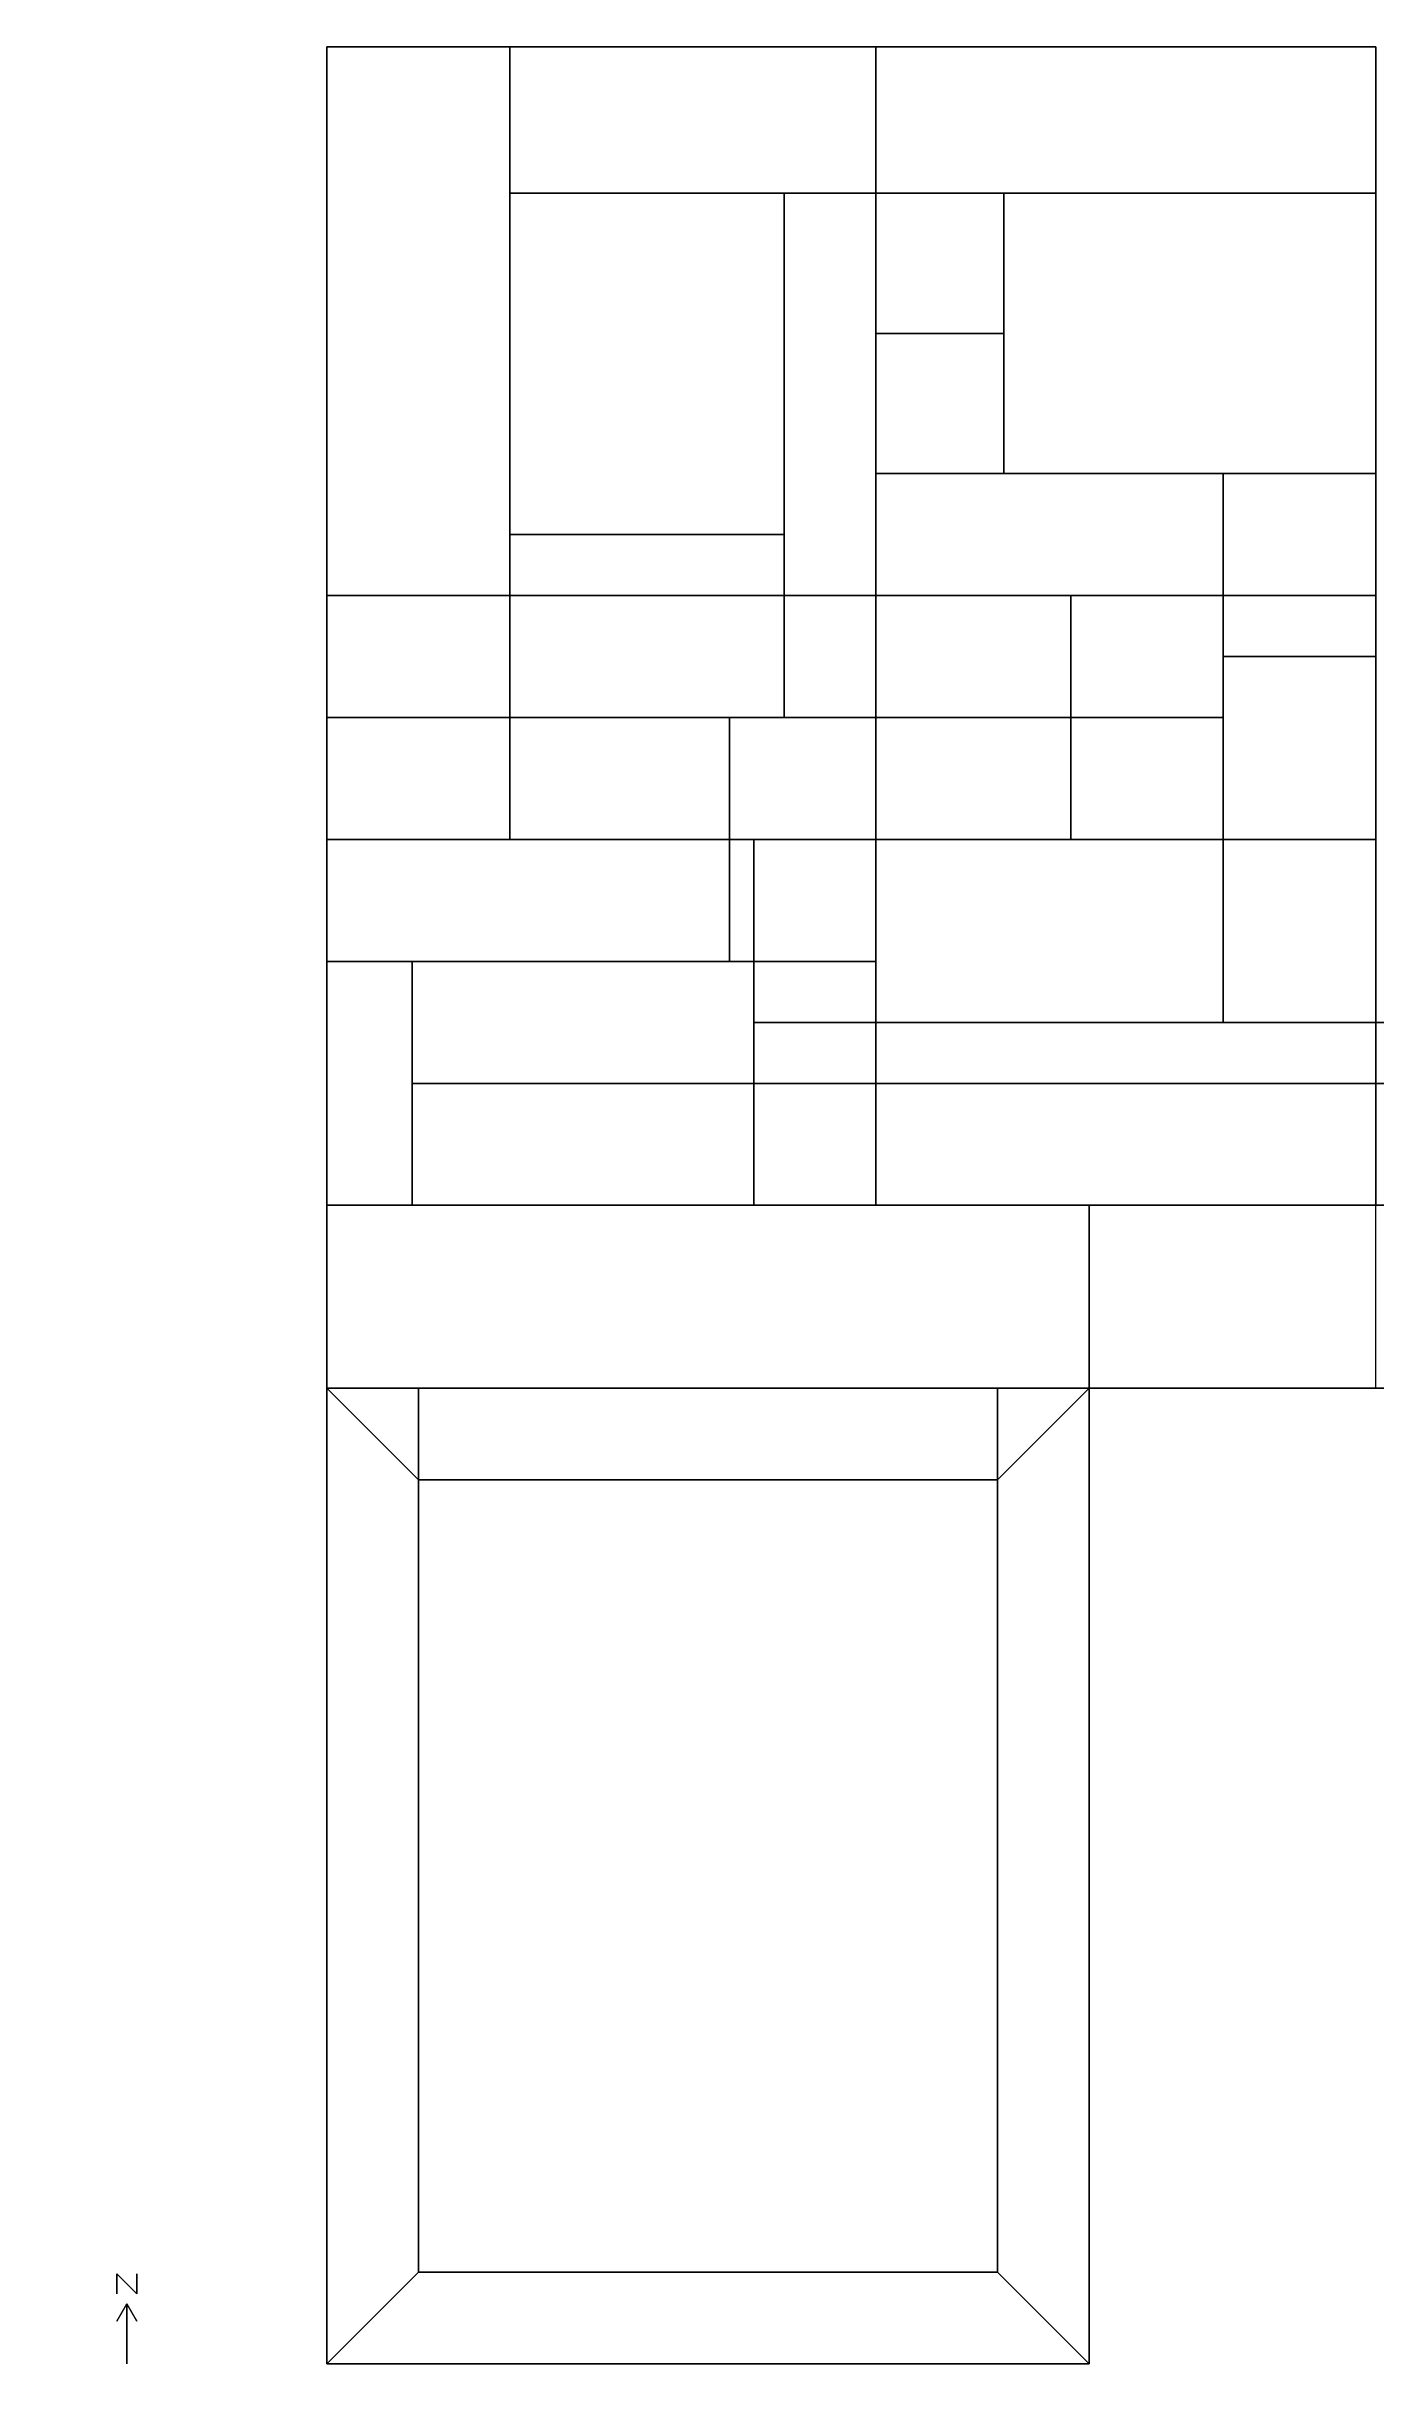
# Model space of a CAD drawing. Header units: metres. Extents: x -14 to 180, y -1 to 171.
# Drawn here: x -14 to 52.4, y -1.1 to 115.8 of the extents above; entities that cross this region are included whole.
import ezdxf

# ---------------------------------------------------------------- set-up
doc = ezdxf.new("R2010")
doc.units = ezdxf.units.M

msp = doc.modelspace()

# ---------------------------------------------------------------- linework, layer by layer
at = {"layer": '1', "color": 3}
for points in [[(-10.5, 4.5, 0.1), (-10.5, 4.5), (-10.5, 3.5), (-10.5, 3.5, 0.1)], [(-10.5, 4.5, 0.1), (-10.5, 4.5), (-9.5, 3.5), (-9.5, 3.5, 0.1)], [(-9.5, 4.5, 0.1), (-9.5, 4.5), (-9.5, 3.5), (-9.5, 3.5, 0.1)], [(-10, 3, 0.1), (-10, 3), (-10.5, 2.134), (-10.5, 2.134, 0.1)], [(-10, 3, 0.1), (-10, 3), (-10, 0), (-10, 0, 0.1)], [(-10, 3, 0.1), (-10, 3), (-9.5, 2.134), (-9.5, 2.134, 0.1)]]:
    msp.add_3dface(points, dxfattribs=at)
at = {"layer": 'FLOOR_1_CLEAN', "color": 43}
for points in [[(20.1168, 82.296, 3.048), (20.1168, 82.296), (20.1168, 76.2), (20.1168, 76.2, 3.048)], [(27.432, 82.296, 3.048), (27.432, 82.296), (20.1168, 82.296), (20.1168, 82.296, 3.048)], [(27.432, 76.2, 3.048), (27.432, 76.2), (27.432, 82.296), (27.432, 82.296, 3.048)], [(20.1168, 76.2, 3.048), (20.1168, 76.2), (27.432, 76.2), (27.432, 76.2, 3.048)]]:
    msp.add_3dface(points, dxfattribs=at)
at = {"layer": 'FLOOR_1_CLEAN', "color": 8}
msp.add_3dface([(27.432, 82.296), (27.432, 76.2), (20.1168, 76.2), (20.1168, 82.296)], dxfattribs=at)
at = {"layer": 'FLOOR_1_CLEAN', "color": 15}
msp.add_3dface([(20.1168, 82.296, 3.048), (20.1168, 76.2, 3.048), (27.432, 76.2, 3.048), (27.432, 82.296, 3.048)], dxfattribs=at)
at = {"layer": 'FLOOR_1_CONFERENCE', "color": 43}
for points in [[(100.584, 57.912, 3.048), (100.584, 57.912), (38.1, 57.912), (38.1, 57.912, 3.048)], [(38.1, 57.912, 3.048), (38.1, 57.912), (38.1, 48.768), (38.1, 48.768, 3.048)], [(38.1, 48.768, 3.048), (38.1, 48.768), (100.584, 48.768), (100.584, 48.768, 3.048)]]:
    msp.add_3dface(points, dxfattribs=at)
at = {"layer": 'FLOOR_1_CONFERENCE', "color": 8}
msp.add_3dface([(100.584, 57.912), (100.584, 48.768), (38.1, 48.768), (38.1, 57.912)], dxfattribs=at)
at = {"layer": 'FLOOR_1_CONFERENCE', "color": 15}
msp.add_3dface([(38.1, 57.912, 3.048), (38.1, 48.768, 3.048), (52.4256, 48.768, 3.048), (52.4256, 57.912, 3.048)], dxfattribs=at)
at = {"layer": 'FLOOR_1_CONFERENCE', "color": 143}
msp.add_3dface([(38.15, 48.768, 2.3212), (38.15, 48.768, 1.1), (100.534, 48.768, 1.1), (100.534, 48.768, 2.3212)], dxfattribs=at)
at = {"layer": 'FLOOR_1_EXAM', "color": 43}
for points in [[(0, 82.296, 3.048), (0, 82.296), (0, 70.104), (0, 70.104, 3.048)], [(20.1168, 82.296, 3.048), (20.1168, 82.296), (0, 82.296), (0, 82.296, 3.048)], [(20.1168, 70.104, 3.048), (20.1168, 70.104), (20.1168, 82.296), (20.1168, 82.296, 3.048)], [(0, 70.104, 3.048), (0, 70.104), (20.1168, 70.104), (20.1168, 70.104, 3.048)]]:
    msp.add_3dface(points, dxfattribs=at)
at = {"layer": 'FLOOR_1_EXAM', "color": 8}
msp.add_3dface([(20.1168, 82.296), (20.1168, 70.104), (0, 70.104), (0, 82.296)], dxfattribs=at)
at = {"layer": 'FLOOR_1_EXAM', "color": 15}
msp.add_3dface([(0, 82.296, 3.048), (0, 70.104, 3.048), (20.1168, 70.104, 3.048), (20.1168, 82.296, 3.048)], dxfattribs=at)
at = {"layer": 'FLOOR_1_EXAM', "color": 143}
msp.add_3dface([(0, 82.246, 2.3293), (0, 82.246, 1.1), (0, 70.154, 1.1), (0, 70.154, 2.3293)], dxfattribs=at)
at = {"layer": 'FLOOR_1_IMAGING', "color": 43}
for points in [[(4.2672, 70.104, 3.048), (4.2672, 70.104), (4.2672, 64.008), (4.2672, 64.008, 3.048)], [(27.432, 70.104, 3.048), (27.432, 70.104), (4.2672, 70.104), (4.2672, 70.104, 3.048)], [(27.432, 64.008, 3.048), (27.432, 64.008), (27.432, 70.104), (27.432, 70.104, 3.048)], [(4.2672, 64.008, 3.048), (4.2672, 64.008), (27.432, 64.008), (27.432, 64.008, 3.048)]]:
    msp.add_3dface(points, dxfattribs=at)
at = {"layer": 'FLOOR_1_IMAGING', "color": 8}
msp.add_3dface([(27.432, 70.104), (27.432, 64.008), (4.2672, 64.008), (4.2672, 70.104)], dxfattribs=at)
at = {"layer": 'FLOOR_1_IMAGING', "color": 15}
msp.add_3dface([(4.2672, 70.104, 3.048), (4.2672, 64.008, 3.048), (27.432, 64.008, 3.048), (27.432, 70.104, 3.048)], dxfattribs=at)
at = {"layer": 'FLOOR_1_LAB_1', "color": 43}
for points in [[(37.1856, 88.392, 3.048), (37.1856, 88.392), (37.1856, 76.2), (37.1856, 76.2, 3.048)], [(52.4256, 88.392, 3.048), (52.4256, 88.392), (37.1856, 88.392), (37.1856, 88.392, 3.048)], [(37.1856, 76.2, 3.048), (37.1856, 76.2), (52.4256, 76.2), (52.4256, 76.2, 3.048)]]:
    msp.add_3dface(points, dxfattribs=at)
at = {"layer": 'FLOOR_1_LAB_1', "color": 8}
msp.add_3dface([(52.4256, 88.392), (52.4256, 76.2), (37.1856, 76.2), (37.1856, 88.392)], dxfattribs=at)
at = {"layer": 'FLOOR_1_LAB_1', "color": 15}
msp.add_3dface([(37.1856, 88.392, 3.048), (37.1856, 76.2, 3.048), (52.4256, 76.2, 3.048), (52.4256, 88.392, 3.048)], dxfattribs=at)
at = {"layer": 'FLOOR_1_LOBBY', "color": 43}
for points in [[(0, 57.912, 3.048), (0, 57.912), (0, 48.768), (0, 48.768, 3.048)], [(38.1, 57.912, 3.048), (38.1, 57.912), (0, 57.912), (0, 57.912, 3.048)], [(38.1, 48.768, 3.048), (38.1, 48.768), (38.1, 57.912), (38.1, 57.912, 3.048)], [(0, 48.768, 3.048), (0, 48.768), (4.572, 48.768), (4.572, 48.768, 3.048)], [(4.572, 48.768, 3.048), (4.572, 48.768), (33.528, 48.768), (33.528, 48.768, 3.048)], [(33.528, 48.768, 3.048), (33.528, 48.768), (38.1, 48.768), (38.1, 48.768, 3.048)]]:
    msp.add_3dface(points, dxfattribs=at)
at = {"layer": 'FLOOR_1_LOBBY', "color": 8}
msp.add_3dface([(38.1, 57.912), (38.1, 48.768), (0, 48.768), (0, 57.912)], dxfattribs=at)
at = {"layer": 'FLOOR_1_LOBBY', "color": 15}
msp.add_3dface([(0, 57.912, 3.048), (0, 48.768, 3.048), (38.1, 48.768, 3.048), (38.1, 57.912, 3.048)], dxfattribs=at)
at = {"layer": 'FLOOR_1_LOBBY', "color": 143}
msp.add_3dface([(0, 57.862, 2.3327), (0, 57.862, 1.1), (0, 48.818, 1.1), (0, 48.818, 2.3327)], dxfattribs=at)
at = {"layer": 'FLOOR_1_LOUNGE', "color": 43}
for points in [[(27.432, 88.392, 3.048), (27.432, 88.392), (27.432, 76.2), (27.432, 76.2, 3.048)], [(37.1856, 88.392, 3.048), (37.1856, 88.392), (27.432, 88.392), (27.432, 88.392, 3.048)], [(37.1856, 76.2, 3.048), (37.1856, 76.2), (37.1856, 88.392), (37.1856, 88.392, 3.048)], [(27.432, 76.2, 3.048), (27.432, 76.2), (37.1856, 76.2), (37.1856, 76.2, 3.048)]]:
    msp.add_3dface(points, dxfattribs=at)
at = {"layer": 'FLOOR_1_LOUNGE', "color": 8}
msp.add_3dface([(37.1856, 88.392), (37.1856, 76.2), (27.432, 76.2), (27.432, 88.392)], dxfattribs=at)
at = {"layer": 'FLOOR_1_LOUNGE', "color": 15}
msp.add_3dface([(27.432, 88.392, 3.048), (27.432, 76.2, 3.048), (37.1856, 76.2, 3.048), (37.1856, 88.392, 3.048)], dxfattribs=at)
at = {"layer": 'FLOOR_1_MECH_1', "color": 43}
for points in [[(0, 115.824, 3.048), (0, 115.824), (0, 88.392), (0, 88.392, 3.048)], [(27.432, 115.824, 3.048), (27.432, 115.824), (0, 115.824), (0, 115.824, 3.048)], [(27.432, 88.392, 3.048), (27.432, 88.392), (27.432, 115.824), (27.432, 115.824, 3.048)], [(0, 88.392, 3.048), (0, 88.392), (27.432, 88.392), (27.432, 88.392, 3.048)]]:
    msp.add_3dface(points, dxfattribs=at)
at = {"layer": 'FLOOR_1_MECH_1', "color": 8}
msp.add_3dface([(27.432, 115.824), (27.432, 88.392), (0, 88.392), (0, 115.824)], dxfattribs=at)
at = {"layer": 'FLOOR_1_MECH_1', "color": 15}
msp.add_3dface([(0, 115.824, 3.048), (0, 88.392, 3.048), (27.432, 88.392, 3.048), (27.432, 115.824, 3.048)], dxfattribs=at)
at = {"layer": 'FLOOR_1_MECH_1', "color": 143}
for points in [[(27.382, 115.824, 2.3237), (27.382, 115.824, 1.1), (0.05, 115.824, 1.1), (0.05, 115.824, 2.3237)], [(0, 115.774, 2.3237), (0, 115.774, 1.1), (0, 88.442, 1.1), (0, 88.442, 2.3237)]]:
    msp.add_3dface(points, dxfattribs=at)
at = {"layer": 'FLOOR_1_OFFICE_1', "color": 43}
for points in [[(52.4256, 115.824, 3.048), (52.4256, 115.824), (27.432, 115.824), (27.432, 115.824, 3.048)], [(27.432, 115.824, 3.048), (27.432, 115.824), (27.432, 88.392), (27.432, 88.392, 3.048)], [(27.432, 88.392, 3.048), (27.432, 88.392), (52.4256, 88.392), (52.4256, 88.392, 3.048)]]:
    msp.add_3dface(points, dxfattribs=at)
at = {"layer": 'FLOOR_1_OFFICE_1', "color": 8}
msp.add_3dface([(52.4256, 115.824), (52.4256, 88.392), (27.432, 88.392), (27.432, 115.824)], dxfattribs=at)
at = {"layer": 'FLOOR_1_OFFICE_1', "color": 15}
msp.add_3dface([(27.432, 115.824, 3.048), (27.432, 88.392, 3.048), (52.4256, 88.392, 3.048), (52.4256, 115.824, 3.048)], dxfattribs=at)
at = {"layer": 'FLOOR_1_OFFICE_1', "color": 143}
msp.add_3dface([(52.3756, 115.824, 2.3241), (52.3756, 115.824, 1.1), (27.482, 115.824, 1.1), (27.482, 115.824, 2.3241)], dxfattribs=at)
at = {"layer": 'FLOOR_1_PATIENT', "color": 43}
for points in [[(0, 88.392, 3.048), (0, 88.392), (0, 82.296), (0, 82.296, 3.048)], [(27.432, 88.392, 3.048), (27.432, 88.392), (0, 88.392), (0, 88.392, 3.048)], [(27.432, 82.296, 3.048), (27.432, 82.296), (27.432, 88.392), (27.432, 88.392, 3.048)], [(0, 82.296, 3.048), (0, 82.296), (27.432, 82.296), (27.432, 82.296, 3.048)]]:
    msp.add_3dface(points, dxfattribs=at)
at = {"layer": 'FLOOR_1_PATIENT', "color": 8}
msp.add_3dface([(27.432, 88.392), (27.432, 82.296), (0, 82.296), (0, 88.392)], dxfattribs=at)
at = {"layer": 'FLOOR_1_PATIENT', "color": 15}
msp.add_3dface([(0, 88.392, 3.048), (0, 82.296, 3.048), (27.432, 82.296, 3.048), (27.432, 88.392, 3.048)], dxfattribs=at)
at = {"layer": 'FLOOR_1_PATIENT', "color": 143}
msp.add_3dface([(0, 88.342, 2.3395), (0, 88.342, 1.1), (0, 82.346, 1.1), (0, 82.346, 2.3395)], dxfattribs=at)
at = {"layer": 'FLOOR_1_PHYSICAL_THERAPY', "color": 43}
for points in [[(27.432, 76.2, 3.048), (27.432, 76.2), (27.432, 57.912), (27.432, 57.912, 3.048)], [(52.4256, 76.2, 3.048), (52.4256, 76.2), (27.432, 76.2), (27.432, 76.2, 3.048)], [(27.432, 57.912, 3.048), (27.432, 57.912), (52.4256, 57.912), (52.4256, 57.912, 3.048)]]:
    msp.add_3dface(points, dxfattribs=at)
at = {"layer": 'FLOOR_1_PHYSICAL_THERAPY', "color": 8}
msp.add_3dface([(52.4256, 76.2), (52.4256, 57.912), (27.432, 57.912), (27.432, 76.2)], dxfattribs=at)
at = {"layer": 'FLOOR_1_PHYSICAL_THERAPY', "color": 15}
msp.add_3dface([(27.432, 76.2, 3.048), (27.432, 57.912, 3.048), (52.4256, 57.912, 3.048), (52.4256, 76.2, 3.048)], dxfattribs=at)
at = {"layer": 'FLOOR_1_RECEPTION', "color": 43}
for points in [[(0, 70.104, 3.048), (0, 70.104), (0, 57.912), (0, 57.912, 3.048)], [(4.2672, 70.104, 3.048), (4.2672, 70.104), (0, 70.104), (0, 70.104, 3.048)], [(4.2672, 57.912, 3.048), (4.2672, 57.912), (4.2672, 70.104), (4.2672, 70.104, 3.048)], [(0, 57.912, 3.048), (0, 57.912), (4.2672, 57.912), (4.2672, 57.912, 3.048)]]:
    msp.add_3dface(points, dxfattribs=at)
at = {"layer": 'FLOOR_1_RECEPTION', "color": 8}
msp.add_3dface([(4.2672, 70.104), (4.2672, 57.912), (0, 57.912), (0, 70.104)], dxfattribs=at)
at = {"layer": 'FLOOR_1_RECEPTION', "color": 15}
msp.add_3dface([(0, 70.104, 3.048), (0, 57.912, 3.048), (4.2672, 57.912, 3.048), (4.2672, 70.104, 3.048)], dxfattribs=at)
at = {"layer": 'FLOOR_1_RECEPTION', "color": 143}
msp.add_3dface([(0, 70.054, 2.3293), (0, 70.054, 1.1), (0, 57.962, 1.1), (0, 57.962, 2.3293)], dxfattribs=at)
at = {"layer": 'FLOOR_1_SOIL', "color": 43}
for points in [[(20.1168, 76.2, 3.048), (20.1168, 76.2), (20.1168, 70.104), (20.1168, 70.104, 3.048)], [(27.432, 76.2, 3.048), (27.432, 76.2), (20.1168, 76.2), (20.1168, 76.2, 3.048)], [(27.432, 70.104, 3.048), (27.432, 70.104), (27.432, 76.2), (27.432, 76.2, 3.048)], [(20.1168, 70.104, 3.048), (20.1168, 70.104), (27.432, 70.104), (27.432, 70.104, 3.048)]]:
    msp.add_3dface(points, dxfattribs=at)
at = {"layer": 'FLOOR_1_SOIL', "color": 8}
msp.add_3dface([(27.432, 76.2), (27.432, 70.104), (20.1168, 70.104), (20.1168, 76.2)], dxfattribs=at)
at = {"layer": 'FLOOR_1_SOIL', "color": 15}
msp.add_3dface([(20.1168, 76.2, 3.048), (20.1168, 70.104, 3.048), (27.432, 70.104, 3.048), (27.432, 76.2, 3.048)], dxfattribs=at)
at = {"layer": 'FLOOR_1_WAITING', "color": 43}
for points in [[(4.2672, 64.008, 3.048), (4.2672, 64.008), (4.2672, 57.912), (4.2672, 57.912, 3.048)], [(27.432, 64.008, 3.048), (27.432, 64.008), (4.2672, 64.008), (4.2672, 64.008, 3.048)], [(27.432, 57.912, 3.048), (27.432, 57.912), (27.432, 64.008), (27.432, 64.008, 3.048)], [(4.2672, 57.912, 3.048), (4.2672, 57.912), (27.432, 57.912), (27.432, 57.912, 3.048)]]:
    msp.add_3dface(points, dxfattribs=at)
at = {"layer": 'FLOOR_1_WAITING', "color": 8}
msp.add_3dface([(27.432, 64.008), (27.432, 57.912), (4.2672, 57.912), (4.2672, 64.008)], dxfattribs=at)
at = {"layer": 'FLOOR_1_WAITING', "color": 15}
msp.add_3dface([(4.2672, 64.008, 3.048), (4.2672, 57.912, 3.048), (27.432, 57.912, 3.048), (27.432, 64.008, 3.048)], dxfattribs=at)
at = {"layer": 'FLOOR_2_CLEAN_1', "color": 43}
for points in [[(33.8328, 108.5088, 6.096), (33.8328, 108.5088, 3.048), (27.432, 108.5088, 3.048), (27.432, 108.5088, 6.096)], [(27.432, 108.5088, 6.096), (27.432, 108.5088, 3.048), (27.432, 101.4984, 3.048), (27.432, 101.4984, 6.096)], [(33.8328, 101.4984, 6.096), (33.8328, 101.4984, 3.048), (33.8328, 108.5088, 3.048), (33.8328, 108.5088, 6.096)], [(27.432, 101.4984, 6.096), (27.432, 101.4984, 3.048), (33.8328, 101.4984, 3.048), (33.8328, 101.4984, 6.096)]]:
    msp.add_3dface(points, dxfattribs=at)
at = {"layer": 'FLOOR_2_CLEAN_1', "color": 8}
msp.add_3dface([(33.8328, 108.5088, 3.048), (33.8328, 101.4984, 3.048), (27.432, 101.4984, 3.048), (27.432, 108.5088, 3.048)], dxfattribs=at)
at = {"layer": 'FLOOR_2_CLEAN_1', "color": 15}
msp.add_3dface([(27.432, 108.5088, 6.096), (27.432, 101.4984, 6.096), (33.8328, 101.4984, 6.096), (33.8328, 108.5088, 6.096)], dxfattribs=at)
at = {"layer": 'FLOOR_2_CORRIDOR', "color": 43}
for points in [[(179.832, 67.056, 6.096), (179.832, 67.056, 3.048), (21.336, 67.056, 3.048), (21.336, 67.056, 6.096)], [(21.336, 67.056, 6.096), (21.336, 67.056, 3.048), (21.336, 64.008, 3.048), (21.336, 64.008, 6.096)], [(21.336, 64.008, 6.096), (21.336, 64.008, 3.048), (179.832, 64.008, 3.048), (179.832, 64.008, 6.096)]]:
    msp.add_3dface(points, dxfattribs=at)
at = {"layer": 'FLOOR_2_CORRIDOR', "color": 8}
msp.add_3dface([(179.832, 67.056, 3.048), (179.832, 64.008, 3.048), (21.336, 64.008, 3.048), (21.336, 67.056, 3.048)], dxfattribs=at)
at = {"layer": 'FLOOR_2_CORRIDOR', "color": 15}
msp.add_3dface([(21.336, 67.056, 6.096), (21.336, 64.008, 6.096), (52.426, 64.008, 6.096), (52.426, 67.056, 6.096)], dxfattribs=at)
at = {"layer": 'FLOOR_2_EXAM_1', "color": 43}
for points in [[(0, 76.2, 6.096), (0, 76.2, 3.048), (0, 57.912, 3.048), (0, 57.912, 6.096)], [(21.336, 76.2, 6.096), (21.336, 76.2, 3.048), (0, 76.2, 3.048), (0, 76.2, 6.096)], [(21.336, 57.912, 6.096), (21.336, 57.912, 3.048), (21.336, 76.2, 3.048), (21.336, 76.2, 6.096)], [(0, 57.912, 6.096), (0, 57.912, 3.048), (21.336, 57.912, 3.048), (21.336, 57.912, 6.096)]]:
    msp.add_3dface(points, dxfattribs=at)
at = {"layer": 'FLOOR_2_EXAM_1', "color": 8}
msp.add_3dface([(21.336, 76.2, 3.048), (21.336, 57.912, 3.048), (0, 57.912, 3.048), (0, 76.2, 3.048)], dxfattribs=at)
at = {"layer": 'FLOOR_2_EXAM_1', "color": 15}
msp.add_3dface([(0, 76.2, 6.096), (0, 57.912, 6.096), (21.336, 57.912, 6.096), (21.336, 76.2, 6.096)], dxfattribs=at)
at = {"layer": 'FLOOR_2_EXAM_1', "color": 143}
for points in [[(0, 76.15, 5.3739), (0, 76.15, 4.148), (0, 57.962, 4.148), (0, 57.962, 5.3739)], [(0.05, 57.912, 5.3729), (0.05, 57.912, 4.148), (21.286, 57.912, 4.148), (21.286, 57.912, 5.3729)]]:
    msp.add_3dface(points, dxfattribs=at)
at = {"layer": 'FLOOR_2_EXAM_2', "color": 43}
for points in [[(22.86, 91.44, 6.096), (22.86, 91.44, 3.048), (9.144, 91.44, 3.048), (9.144, 91.44, 6.096)], [(9.144, 91.44, 6.096), (9.144, 91.44, 3.048), (9.144, 82.296, 3.048), (9.144, 82.296, 6.096)], [(22.86, 82.296, 6.096), (22.86, 82.296, 3.048), (22.86, 91.44, 3.048), (22.86, 91.44, 6.096)], [(9.144, 82.296, 6.096), (9.144, 82.296, 3.048), (22.86, 82.296, 3.048), (22.86, 82.296, 6.096)]]:
    msp.add_3dface(points, dxfattribs=at)
at = {"layer": 'FLOOR_2_EXAM_2', "color": 8}
msp.add_3dface([(22.86, 91.44, 3.048), (22.86, 82.296, 3.048), (9.144, 82.296, 3.048), (9.144, 91.44, 3.048)], dxfattribs=at)
at = {"layer": 'FLOOR_2_EXAM_2', "color": 15}
msp.add_3dface([(9.144, 91.44, 6.096), (9.144, 82.296, 6.096), (22.86, 82.296, 6.096), (22.86, 91.44, 6.096)], dxfattribs=at)
at = {"layer": 'FLOOR_2_IMAGING_1', "color": 43}
for points in [[(44.8056, 76.2, 6.096), (44.8056, 76.2, 3.048), (21.336, 76.2, 3.048), (21.336, 76.2, 6.096)], [(21.336, 76.2, 6.096), (21.336, 76.2, 3.048), (21.336, 67.056, 3.048), (21.336, 67.056, 6.096)], [(44.8056, 67.056, 6.096), (44.8056, 67.056, 3.048), (44.8056, 76.2, 3.048), (44.8056, 76.2, 6.096)], [(21.336, 67.056, 6.096), (21.336, 67.056, 3.048), (44.8056, 67.056, 3.048), (44.8056, 67.056, 6.096)]]:
    msp.add_3dface(points, dxfattribs=at)
at = {"layer": 'FLOOR_2_IMAGING_1', "color": 8}
msp.add_3dface([(44.8056, 76.2, 3.048), (44.8056, 67.056, 3.048), (21.336, 67.056, 3.048), (21.336, 76.2, 3.048)], dxfattribs=at)
at = {"layer": 'FLOOR_2_IMAGING_1', "color": 15}
msp.add_3dface([(21.336, 76.2, 6.096), (21.336, 67.056, 6.096), (44.8056, 67.056, 6.096), (44.8056, 76.2, 6.096)], dxfattribs=at)
at = {"layer": 'FLOOR_2_IMAGING_2', "color": 43}
for points in [[(73.152, 64.008, 6.096), (73.152, 64.008, 3.048), (21.336, 64.008, 3.048), (21.336, 64.008, 6.096)], [(21.336, 64.008, 6.096), (21.336, 64.008, 3.048), (21.336, 57.912, 3.048), (21.336, 57.912, 6.096)], [(21.336, 57.912, 6.096), (21.336, 57.912, 3.048), (73.152, 57.912, 3.048), (73.152, 57.912, 6.096)]]:
    msp.add_3dface(points, dxfattribs=at)
at = {"layer": 'FLOOR_2_IMAGING_2', "color": 8}
msp.add_3dface([(73.152, 64.008, 3.048), (73.152, 57.912, 3.048), (21.336, 57.912, 3.048), (21.336, 64.008, 3.048)], dxfattribs=at)
at = {"layer": 'FLOOR_2_IMAGING_2', "color": 15}
msp.add_3dface([(21.336, 64.008, 6.096), (21.336, 57.912, 6.096), (52.4256, 57.912, 6.096), (52.4256, 64.008, 6.096)], dxfattribs=at)
at = {"layer": 'FLOOR_2_IMAGING_2', "color": 143}
msp.add_3dface([(21.386, 57.912, 5.3696), (21.386, 57.912, 4.148), (73.102, 57.912, 4.148), (73.102, 57.912, 5.3696)], dxfattribs=at)
at = {"layer": 'FLOOR_2_LAB_1', "color": 43}
for points in [[(44.8056, 94.488, 6.096), (44.8056, 94.488, 3.048), (27.432, 94.488, 3.048), (27.432, 94.488, 6.096)], [(27.432, 94.488, 6.096), (27.432, 94.488, 3.048), (27.432, 82.296, 3.048), (27.432, 82.296, 6.096)], [(44.8056, 82.296, 6.096), (44.8056, 82.296, 3.048), (44.8056, 94.488, 3.048), (44.8056, 94.488, 6.096)], [(27.432, 82.296, 6.096), (27.432, 82.296, 3.048), (44.8056, 82.296, 3.048), (44.8056, 82.296, 6.096)]]:
    msp.add_3dface(points, dxfattribs=at)
at = {"layer": 'FLOOR_2_LAB_1', "color": 8}
msp.add_3dface([(44.8056, 94.488, 3.048), (44.8056, 82.296, 3.048), (27.432, 82.296, 3.048), (27.432, 94.488, 3.048)], dxfattribs=at)
at = {"layer": 'FLOOR_2_LAB_1', "color": 15}
msp.add_3dface([(27.432, 94.488, 6.096), (27.432, 82.296, 6.096), (44.8056, 82.296, 6.096), (44.8056, 94.488, 6.096)], dxfattribs=at)
at = {"layer": 'FLOOR_2_LOCKERS', "color": 43}
for points in [[(44.8056, 94.488, 6.096), (44.8056, 94.488, 3.048), (44.8056, 85.344, 3.048), (44.8056, 85.344, 6.096)], [(52.4256, 94.488, 6.096), (52.4256, 94.488, 3.048), (44.8056, 94.488, 3.048), (44.8056, 94.488, 6.096)], [(44.8056, 85.344, 6.096), (44.8056, 85.344, 3.048), (52.4256, 85.344, 3.048), (52.4256, 85.344, 6.096)]]:
    msp.add_3dface(points, dxfattribs=at)
at = {"layer": 'FLOOR_2_LOCKERS', "color": 8}
msp.add_3dface([(52.4256, 94.488, 3.048), (52.4256, 85.344, 3.048), (44.8056, 85.344, 3.048), (44.8056, 94.488, 3.048)], dxfattribs=at)
at = {"layer": 'FLOOR_2_LOCKERS', "color": 15}
msp.add_3dface([(44.8056, 94.488, 6.096), (44.8056, 85.344, 6.096), (52.4256, 85.344, 6.096), (52.4256, 94.488, 6.096)], dxfattribs=at)
at = {"layer": 'FLOOR_2_NURSE_STATION_1', "color": 43}
for points in [[(22.86, 108.5088, 6.096), (22.86, 108.5088, 3.048), (22.86, 82.296, 3.048), (22.86, 82.296, 6.096)], [(27.432, 108.5088, 6.096), (27.432, 108.5088, 3.048), (22.86, 108.5088, 3.048), (22.86, 108.5088, 6.096)], [(27.432, 82.296, 6.096), (27.432, 82.296, 3.048), (27.432, 108.5088, 3.048), (27.432, 108.5088, 6.096)], [(22.86, 82.296, 6.096), (22.86, 82.296, 3.048), (27.432, 82.296, 3.048), (27.432, 82.296, 6.096)]]:
    msp.add_3dface(points, dxfattribs=at)
at = {"layer": 'FLOOR_2_NURSE_STATION_1', "color": 8}
msp.add_3dface([(27.432, 108.5088, 3.048), (27.432, 82.296, 3.048), (22.86, 82.296, 3.048), (22.86, 108.5088, 3.048)], dxfattribs=at)
at = {"layer": 'FLOOR_2_NURSE_STATION_1', "color": 15}
msp.add_3dface([(22.86, 108.5088, 6.096), (22.86, 82.296, 6.096), (27.432, 82.296, 6.096), (27.432, 108.5088, 6.096)], dxfattribs=at)
at = {"layer": 'FLOOR_2_OFFICE_1', "color": 43}
for points in [[(44.8056, 82.296, 6.096), (44.8056, 82.296, 3.048), (9.144, 82.296, 3.048), (9.144, 82.296, 6.096)], [(9.144, 82.296, 6.096), (9.144, 82.296, 3.048), (9.144, 76.2, 3.048), (9.144, 76.2, 6.096)], [(44.8056, 76.2, 6.096), (44.8056, 76.2, 3.048), (44.8056, 82.296, 3.048), (44.8056, 82.296, 6.096)], [(9.144, 76.2, 6.096), (9.144, 76.2, 3.048), (44.8056, 76.2, 3.048), (44.8056, 76.2, 6.096)]]:
    msp.add_3dface(points, dxfattribs=at)
at = {"layer": 'FLOOR_2_OFFICE_1', "color": 8}
msp.add_3dface([(44.8056, 82.296, 3.048), (44.8056, 76.2, 3.048), (9.144, 76.2, 3.048), (9.144, 82.296, 3.048)], dxfattribs=at)
at = {"layer": 'FLOOR_2_OFFICE_1', "color": 15}
msp.add_3dface([(9.144, 82.296, 6.096), (9.144, 76.2, 6.096), (44.8056, 76.2, 6.096), (44.8056, 82.296, 6.096)], dxfattribs=at)
at = {"layer": 'FLOOR_2_PATIENT_1', "color": 43}
for points in [[(52.4256, 115.824, 6.096), (52.4256, 115.824, 3.048), (9.144, 115.824, 3.048), (9.144, 115.824, 6.096)], [(9.144, 115.824, 6.096), (9.144, 115.824, 3.048), (9.144, 108.5088, 3.048), (9.144, 108.5088, 6.096)], [(9.144, 108.5088, 6.096), (9.144, 108.5088, 3.048), (52.4256, 108.5088, 3.048), (52.4256, 108.5088, 6.096)]]:
    msp.add_3dface(points, dxfattribs=at)
at = {"layer": 'FLOOR_2_PATIENT_1', "color": 8}
msp.add_3dface([(52.4256, 115.824, 3.048), (52.4256, 108.5088, 3.048), (9.144, 108.5088, 3.048), (9.144, 115.824, 3.048)], dxfattribs=at)
at = {"layer": 'FLOOR_2_PATIENT_1', "color": 15}
msp.add_3dface([(9.144, 115.824, 6.096), (9.144, 108.5088, 6.096), (52.4256, 108.5088, 6.096), (52.4256, 115.824, 6.096)], dxfattribs=at)
at = {"layer": 'FLOOR_2_PATIENT_1', "color": 143}
msp.add_3dface([(52.3756, 115.824, 5.37), (52.3756, 115.824, 4.148), (9.194, 115.824, 4.148), (9.194, 115.824, 5.37)], dxfattribs=at)
at = {"layer": 'FLOOR_2_PATIENT_2', "color": 43}
for points in [[(33.8328, 108.5088, 6.096), (33.8328, 108.5088, 3.048), (33.8328, 94.488, 3.048), (33.8328, 94.488, 6.096)], [(52.4256, 108.5088, 6.096), (52.4256, 108.5088, 3.048), (33.8328, 108.5088, 3.048), (33.8328, 108.5088, 6.096)], [(33.8328, 94.488, 6.096), (33.8328, 94.488, 3.048), (52.4256, 94.488, 3.048), (52.4256, 94.488, 6.096)]]:
    msp.add_3dface(points, dxfattribs=at)
at = {"layer": 'FLOOR_2_PATIENT_2', "color": 8}
msp.add_3dface([(52.4256, 108.5088, 3.048), (52.4256, 94.488, 3.048), (33.8328, 94.488, 3.048), (33.8328, 108.5088, 3.048)], dxfattribs=at)
at = {"layer": 'FLOOR_2_PATIENT_2', "color": 15}
msp.add_3dface([(33.8328, 108.5088, 6.096), (33.8328, 94.488, 6.096), (52.4256, 94.488, 6.096), (52.4256, 108.5088, 6.096)], dxfattribs=at)
at = {"layer": 'FLOOR_2_PROCEDURE_1', "color": 43}
for points in [[(9.144, 108.5088, 6.096), (9.144, 108.5088, 3.048), (9.144, 91.44, 3.048), (9.144, 91.44, 6.096)], [(22.86, 108.5088, 6.096), (22.86, 108.5088, 3.048), (9.144, 108.5088, 3.048), (9.144, 108.5088, 6.096)], [(22.86, 91.44, 6.096), (22.86, 91.44, 3.048), (22.86, 108.5088, 3.048), (22.86, 108.5088, 6.096)], [(9.144, 91.44, 6.096), (9.144, 91.44, 3.048), (22.86, 91.44, 3.048), (22.86, 91.44, 6.096)]]:
    msp.add_3dface(points, dxfattribs=at)
at = {"layer": 'FLOOR_2_PROCEDURE_1', "color": 8}
msp.add_3dface([(22.86, 108.5088, 3.048), (22.86, 91.44, 3.048), (9.144, 91.44, 3.048), (9.144, 108.5088, 3.048)], dxfattribs=at)
at = {"layer": 'FLOOR_2_PROCEDURE_1', "color": 15}
msp.add_3dface([(9.144, 108.5088, 6.096), (9.144, 91.44, 6.096), (22.86, 91.44, 6.096), (22.86, 108.5088, 6.096)], dxfattribs=at)
at = {"layer": 'FLOOR_2_SOIL_1', "color": 43}
for points in [[(33.8328, 101.4984, 6.096), (33.8328, 101.4984, 3.048), (27.432, 101.4984, 3.048), (27.432, 101.4984, 6.096)], [(27.432, 101.4984, 6.096), (27.432, 101.4984, 3.048), (27.432, 94.488, 3.048), (27.432, 94.488, 6.096)], [(33.8328, 94.488, 6.096), (33.8328, 94.488, 3.048), (33.8328, 101.4984, 3.048), (33.8328, 101.4984, 6.096)], [(27.432, 94.488, 6.096), (27.432, 94.488, 3.048), (33.8328, 94.488, 3.048), (33.8328, 94.488, 6.096)]]:
    msp.add_3dface(points, dxfattribs=at)
at = {"layer": 'FLOOR_2_SOIL_1', "color": 8}
msp.add_3dface([(33.8328, 101.4984, 3.048), (33.8328, 94.488, 3.048), (27.432, 94.488, 3.048), (27.432, 101.4984, 3.048)], dxfattribs=at)
at = {"layer": 'FLOOR_2_SOIL_1', "color": 15}
msp.add_3dface([(27.432, 101.4984, 6.096), (27.432, 94.488, 6.096), (33.8328, 94.488, 6.096), (33.8328, 101.4984, 6.096)], dxfattribs=at)
at = {"layer": 'FLOOR_2_STORAGE_1', "color": 43}
for points in [[(44.8056, 85.344, 6.096), (44.8056, 85.344, 3.048), (44.8056, 67.056, 3.048), (44.8056, 67.056, 6.096)], [(52.4256, 85.344, 6.096), (52.4256, 85.344, 3.048), (44.8056, 85.344, 3.048), (44.8056, 85.344, 6.096)], [(44.8056, 67.056, 6.096), (44.8056, 67.056, 3.048), (52.4256, 67.056, 3.048), (52.4256, 67.056, 6.096)]]:
    msp.add_3dface(points, dxfattribs=at)
at = {"layer": 'FLOOR_2_STORAGE_1', "color": 8}
msp.add_3dface([(52.4256, 85.344, 3.048), (52.4256, 67.056, 3.048), (44.8056, 67.056, 3.048), (44.8056, 85.344, 3.048)], dxfattribs=at)
at = {"layer": 'FLOOR_2_STORAGE_1', "color": 15}
msp.add_3dface([(44.8056, 85.344, 6.096), (44.8056, 67.056, 6.096), (52.4256, 67.056, 6.096), (52.4256, 85.344, 6.096)], dxfattribs=at)
at = {"layer": 'FLOOR_2_WAITING', "color": 43}
for points in [[(9.144, 115.824, 6.096), (9.144, 115.824, 3.048), (0, 115.824, 3.048), (0, 115.824, 6.096)], [(0, 115.824, 6.096), (0, 115.824, 3.048), (0, 76.2, 3.048), (0, 76.2, 6.096)], [(9.144, 76.2, 6.096), (9.144, 76.2, 3.048), (9.144, 115.824, 3.048), (9.144, 115.824, 6.096)], [(0, 76.2, 6.096), (0, 76.2, 3.048), (9.144, 76.2, 3.048), (9.144, 76.2, 6.096)]]:
    msp.add_3dface(points, dxfattribs=at)
at = {"layer": 'FLOOR_2_WAITING', "color": 8}
msp.add_3dface([(9.144, 115.824, 3.048), (9.144, 76.2, 3.048), (0, 76.2, 3.048), (0, 115.824, 3.048)], dxfattribs=at)
at = {"layer": 'FLOOR_2_WAITING', "color": 15}
msp.add_3dface([(0, 115.824, 6.096), (0, 76.2, 6.096), (9.144, 76.2, 6.096), (9.144, 115.824, 6.096)], dxfattribs=at)
at = {"layer": 'FLOOR_2_WAITING', "color": 143}
for points in [[(9.094, 115.824, 5.3807), (9.094, 115.824, 4.148), (0.05, 115.824, 4.148), (0.05, 115.824, 5.3807)], [(0, 115.774, 5.3703), (0, 115.774, 4.148), (0, 76.25, 4.148), (0, 76.25, 5.3703)]]:
    msp.add_3dface(points, dxfattribs=at)
at = {"layer": 'MOB_FLOOR_1_CORE', "color": 43}
for points in [[(33.528, 48.768, 3.048), (33.528, 48.768), (4.572, 48.768), (4.572, 48.768, 3.048)], [(4.572, 48.768, 3.048), (4.572, 48.768), (4.572, 4.572), (4.572, 4.572, 3.048)], [(33.528, 4.572, 3.048), (33.528, 4.572), (33.528, 48.768), (33.528, 48.768, 3.048)], [(4.572, 4.572, 3.048), (4.572, 4.572), (33.528, 4.572), (33.528, 4.572, 3.048)]]:
    msp.add_3dface(points, dxfattribs=at)
at = {"layer": 'MOB_FLOOR_1_CORE', "color": 8}
msp.add_3dface([(33.528, 48.768), (33.528, 4.572), (4.572, 4.572), (4.572, 48.768)], dxfattribs=at)
at = {"layer": 'MOB_FLOOR_1_CORE', "color": 15}
msp.add_3dface([(4.572, 48.768, 3.048), (4.572, 4.572, 3.048), (33.528, 4.572, 3.048), (33.528, 48.768, 3.048)], dxfattribs=at)
at = {"layer": 'MOB_FLOOR_1_PERIMETER_1', "color": 43}
for points in [[(0, 48.768, 3.048), (0, 48.768), (0, 0), (0, 0, 3.048)], [(4.572, 48.768, 3.048), (4.572, 48.768), (0, 48.768), (0, 48.768, 3.048)], [(4.572, 4.572, 3.048), (4.572, 4.572), (4.572, 48.768), (4.572, 48.768, 3.048)], [(0, 0, 3.048), (0, 0), (4.572, 4.572), (4.572, 4.572, 3.048)]]:
    msp.add_3dface(points, dxfattribs=at)
at = {"layer": 'MOB_FLOOR_1_PERIMETER_1', "color": 8}
msp.add_3dface([(4.572, 48.768), (4.572, 4.572), (0, 0), (0, 48.768)], dxfattribs=at)
at = {"layer": 'MOB_FLOOR_1_PERIMETER_1', "color": 15}
msp.add_3dface([(0, 48.768, 3.048), (0, 0, 3.048), (4.572, 4.572, 3.048), (4.572, 48.768, 3.048)], dxfattribs=at)
at = {"layer": 'MOB_FLOOR_1_PERIMETER_1', "color": 143}
msp.add_3dface([(0, 48.718, 2.3217), (0, 48.718, 1.1), (0, 0.05, 1.1), (0, 0.05, 2.3217)], dxfattribs=at)
at = {"layer": 'MOB_FLOOR_1_PERIMETER_2', "color": 43}
for points in [[(4.572, 4.572, 3.048), (4.572, 4.572), (0, 0), (0, 0, 3.048)], [(33.528, 4.572, 3.048), (33.528, 4.572), (4.572, 4.572), (4.572, 4.572, 3.048)], [(38.1, 0, 3.048), (38.1, 0), (33.528, 4.572), (33.528, 4.572, 3.048)], [(0, 0, 3.048), (0, 0), (38.1, 0), (38.1, 0, 3.048)]]:
    msp.add_3dface(points, dxfattribs=at)
at = {"layer": 'MOB_FLOOR_1_PERIMETER_2', "color": 8}
msp.add_3dface([(38.1, 0), (0, 0), (4.572, 4.572), (33.528, 4.572)], dxfattribs=at)
at = {"layer": 'MOB_FLOOR_1_PERIMETER_2', "color": 15}
msp.add_3dface([(4.572, 4.572, 3.048), (0, 0, 3.048), (38.1, 0, 3.048), (33.528, 4.572, 3.048)], dxfattribs=at)
at = {"layer": 'MOB_FLOOR_1_PERIMETER_2', "color": 143}
msp.add_3dface([(0.05, 0, 2.3224), (0.05, 0, 1.1), (38.05, 0, 1.1), (38.05, 0, 2.3224)], dxfattribs=at)
at = {"layer": 'MOB_FLOOR_1_PERIMETER_3', "color": 43}
for points in [[(38.1, 48.768, 3.048), (38.1, 48.768), (33.528, 48.768), (33.528, 48.768, 3.048)], [(33.528, 48.768, 3.048), (33.528, 48.768), (33.528, 4.572), (33.528, 4.572, 3.048)], [(38.1, 0, 3.048), (38.1, 0), (38.1, 48.768), (38.1, 48.768, 3.048)], [(33.528, 4.572, 3.048), (33.528, 4.572), (38.1, 0), (38.1, 0, 3.048)]]:
    msp.add_3dface(points, dxfattribs=at)
at = {"layer": 'MOB_FLOOR_1_PERIMETER_3', "color": 8}
msp.add_3dface([(38.1, 48.768), (38.1, 0), (33.528, 4.572), (33.528, 48.768)], dxfattribs=at)
at = {"layer": 'MOB_FLOOR_1_PERIMETER_3', "color": 15}
msp.add_3dface([(33.528, 48.768, 3.048), (33.528, 4.572, 3.048), (38.1, 0, 3.048), (38.1, 48.768, 3.048)], dxfattribs=at)
at = {"layer": 'MOB_FLOOR_1_PERIMETER_3', "color": 143}
msp.add_3dface([(38.1, 0.05, 2.3217), (38.1, 0.05, 1.1), (38.1, 48.718, 1.1), (38.1, 48.718, 2.3217)], dxfattribs=at)
at = {"layer": 'MOB_FLOOR_2-4_CORE', "color": 43}
for points in [[(33.528, 44.196, 9.144), (33.528, 44.196, 6.096), (4.572, 44.196, 6.096), (4.572, 44.196, 9.144)], [(4.572, 44.196, 9.144), (4.572, 44.196, 6.096), (4.572, 4.572, 6.096), (4.572, 4.572, 9.144)], [(33.528, 4.572, 9.144), (33.528, 4.572, 6.096), (33.528, 44.196, 6.096), (33.528, 44.196, 9.144)], [(4.572, 4.572, 9.144), (4.572, 4.572, 6.096), (33.528, 4.572, 6.096), (33.528, 4.572, 9.144)]]:
    msp.add_3dface(points, dxfattribs=at)
at = {"layer": 'MOB_FLOOR_2-4_CORE', "color": 8}
msp.add_3dface([(33.528, 44.196, 6.096), (33.528, 4.572, 6.096), (4.572, 4.572, 6.096), (4.572, 44.196, 6.096)], dxfattribs=at)
at = {"layer": 'MOB_FLOOR_2-4_CORE', "color": 15}
msp.add_3dface([(4.572, 44.196, 9.144), (4.572, 4.572, 9.144), (33.528, 4.572, 9.144), (33.528, 44.196, 9.144)], dxfattribs=at)
at = {"layer": 'MOB_FLOOR_2-4_PERIMETER_1', "color": 43}
for points in [[(0, 48.768, 9.144), (0, 48.768, 6.096), (0, 0, 6.096), (0, 0, 9.144)], [(4.572, 44.196, 9.144), (4.572, 44.196, 6.096), (0, 48.768, 6.096), (0, 48.768, 9.144)], [(4.572, 4.572, 9.144), (4.572, 4.572, 6.096), (4.572, 44.196, 6.096), (4.572, 44.196, 9.144)], [(0, 0, 9.144), (0, 0, 6.096), (4.572, 4.572, 6.096), (4.572, 4.572, 9.144)]]:
    msp.add_3dface(points, dxfattribs=at)
at = {"layer": 'MOB_FLOOR_2-4_PERIMETER_1', "color": 8}
msp.add_3dface([(0, 48.768, 6.096), (4.572, 44.196, 6.096), (4.572, 4.572, 6.096), (0, 0, 6.096)], dxfattribs=at)
at = {"layer": 'MOB_FLOOR_2-4_PERIMETER_1', "color": 15}
msp.add_3dface([(0, 48.768, 9.144), (0, 0, 9.144), (4.572, 4.572, 9.144), (4.572, 44.196, 9.144)], dxfattribs=at)
at = {"layer": 'MOB_FLOOR_2-4_PERIMETER_1', "color": 143}
msp.add_3dface([(0, 48.718, 8.4177), (0, 48.718, 7.196), (0, 0.05, 7.196), (0, 0.05, 8.4177)], dxfattribs=at)
at = {"layer": 'MOB_FLOOR_2-4_PERIMETER_2', "color": 43}
for points in [[(4.572, 4.572, 9.144), (4.572, 4.572, 6.096), (0, 0, 6.096), (0, 0, 9.144)], [(33.528, 4.572, 9.144), (33.528, 4.572, 6.096), (4.572, 4.572, 6.096), (4.572, 4.572, 9.144)], [(38.1, 0, 9.144), (38.1, 0, 6.096), (33.528, 4.572, 6.096), (33.528, 4.572, 9.144)], [(0, 0, 9.144), (0, 0, 6.096), (38.1, 0, 6.096), (38.1, 0, 9.144)]]:
    msp.add_3dface(points, dxfattribs=at)
at = {"layer": 'MOB_FLOOR_2-4_PERIMETER_2', "color": 8}
msp.add_3dface([(38.1, 0, 6.096), (0, 0, 6.096), (4.572, 4.572, 6.096), (33.528, 4.572, 6.096)], dxfattribs=at)
at = {"layer": 'MOB_FLOOR_2-4_PERIMETER_2', "color": 15}
msp.add_3dface([(4.572, 4.572, 9.144), (0, 0, 9.144), (38.1, 0, 9.144), (33.528, 4.572, 9.144)], dxfattribs=at)
at = {"layer": 'MOB_FLOOR_2-4_PERIMETER_2', "color": 143}
msp.add_3dface([(0.05, 0, 8.4184), (0.05, 0, 7.196), (38.05, 0, 7.196), (38.05, 0, 8.4184)], dxfattribs=at)
at = {"layer": 'MOB_FLOOR_2-4_PERIMETER_3', "color": 43}
for points in [[(38.1, 48.768, 9.144), (38.1, 48.768, 6.096), (33.528, 44.196, 6.096), (33.528, 44.196, 9.144)], [(38.1, 0, 9.144), (38.1, 0, 6.096), (38.1, 48.768, 6.096), (38.1, 48.768, 9.144)], [(33.528, 44.196, 9.144), (33.528, 44.196, 6.096), (33.528, 4.572, 6.096), (33.528, 4.572, 9.144)], [(33.528, 4.572, 9.144), (33.528, 4.572, 6.096), (38.1, 0, 6.096), (38.1, 0, 9.144)]]:
    msp.add_3dface(points, dxfattribs=at)
at = {"layer": 'MOB_FLOOR_2-4_PERIMETER_3', "color": 8}
msp.add_3dface([(38.1, 48.768, 6.096), (38.1, 0, 6.096), (33.528, 4.572, 6.096), (33.528, 44.196, 6.096)], dxfattribs=at)
at = {"layer": 'MOB_FLOOR_2-4_PERIMETER_3', "color": 15}
msp.add_3dface([(33.528, 44.196, 9.144), (33.528, 4.572, 9.144), (38.1, 0, 9.144), (38.1, 48.768, 9.144)], dxfattribs=at)
at = {"layer": 'MOB_FLOOR_2-4_PERIMETER_3', "color": 143}
msp.add_3dface([(38.1, 0.05, 8.4177), (38.1, 0.05, 7.196), (38.1, 48.718, 7.196), (38.1, 48.718, 8.4177)], dxfattribs=at)
at = {"layer": 'MOB_FLOOR_2-4_PERIMETER_4', "color": 43}
for points in [[(0, 48.768, 9.144), (0, 48.768, 6.096), (4.572, 44.196, 6.096), (4.572, 44.196, 9.144)], [(38.1, 48.768, 9.144), (38.1, 48.768, 6.096), (0, 48.768, 6.096), (0, 48.768, 9.144)], [(33.528, 44.196, 9.144), (33.528, 44.196, 6.096), (38.1, 48.768, 6.096), (38.1, 48.768, 9.144)], [(4.572, 44.196, 9.144), (4.572, 44.196, 6.096), (33.528, 44.196, 6.096), (33.528, 44.196, 9.144)]]:
    msp.add_3dface(points, dxfattribs=at)
at = {"layer": 'MOB_FLOOR_2-4_PERIMETER_4', "color": 8}
msp.add_3dface([(38.1, 48.768, 6.096), (33.528, 44.196, 6.096), (4.572, 44.196, 6.096), (0, 48.768, 6.096)], dxfattribs=at)
at = {"layer": 'MOB_FLOOR_2-4_PERIMETER_4', "color": 15}
msp.add_3dface([(0, 48.768, 9.144), (4.572, 44.196, 9.144), (33.528, 44.196, 9.144), (38.1, 48.768, 9.144)], dxfattribs=at)
at = {"layer": 'MOB_FLOOR_2-4_PERIMETER_4', "color": 143}
msp.add_3dface([(38.05, 48.768, 8.4184), (38.05, 48.768, 7.196), (0.05, 48.768, 7.196), (0.05, 48.768, 8.4184)], dxfattribs=at)
at = {"layer": 'MOB_FLOOR_5_CORE', "color": 43}
for points in [[(33.528, 44.196, 15.24), (33.528, 44.196, 12.192), (4.572, 44.196, 12.192), (4.572, 44.196, 15.24)], [(4.572, 44.196, 15.24), (4.572, 44.196, 12.192), (4.572, 4.572, 12.192), (4.572, 4.572, 15.24)], [(33.528, 4.572, 15.24), (33.528, 4.572, 12.192), (33.528, 44.196, 12.192), (33.528, 44.196, 15.24)], [(4.572, 4.572, 15.24), (4.572, 4.572, 12.192), (33.528, 4.572, 12.192), (33.528, 4.572, 15.24)]]:
    msp.add_3dface(points, dxfattribs=at)
at = {"layer": 'MOB_FLOOR_5_CORE', "color": 8}
msp.add_3dface([(33.528, 44.196, 12.192), (33.528, 4.572, 12.192), (4.572, 4.572, 12.192), (4.572, 44.196, 12.192)], dxfattribs=at)
at = {"layer": 'MOB_FLOOR_5_CORE', "color": 15}
msp.add_3dface([(4.572, 44.196, 15.24), (4.572, 4.572, 15.24), (33.528, 4.572, 15.24), (33.528, 44.196, 15.24)], dxfattribs=at)
at = {"layer": 'MOB_FLOOR_5_PERIMETER_1', "color": 43}
for points in [[(0, 48.768, 15.24), (0, 48.768, 12.192), (0, 0, 12.192), (0, 0, 15.24)], [(4.572, 44.196, 15.24), (4.572, 44.196, 12.192), (0, 48.768, 12.192), (0, 48.768, 15.24)], [(4.572, 4.572, 15.24), (4.572, 4.572, 12.192), (4.572, 44.196, 12.192), (4.572, 44.196, 15.24)], [(0, 0, 15.24), (0, 0, 12.192), (4.572, 4.572, 12.192), (4.572, 4.572, 15.24)]]:
    msp.add_3dface(points, dxfattribs=at)
at = {"layer": 'MOB_FLOOR_5_PERIMETER_1', "color": 8}
msp.add_3dface([(0, 48.768, 12.192), (4.572, 44.196, 12.192), (4.572, 4.572, 12.192), (0, 0, 12.192)], dxfattribs=at)
at = {"layer": 'MOB_FLOOR_5_PERIMETER_1', "color": 15}
msp.add_3dface([(0, 48.768, 15.24), (0, 0, 15.24), (4.572, 4.572, 15.24), (4.572, 44.196, 15.24)], dxfattribs=at)
at = {"layer": 'MOB_FLOOR_5_PERIMETER_1', "color": 143}
msp.add_3dface([(0, 48.718, 14.5137), (0, 48.718, 13.292), (0, 0.05, 13.292), (0, 0.05, 14.5137)], dxfattribs=at)
at = {"layer": 'MOB_FLOOR_5_PERIMETER_2', "color": 43}
for points in [[(4.572, 4.572, 15.24), (4.572, 4.572, 12.192), (0, 0, 12.192), (0, 0, 15.24)], [(33.528, 4.572, 15.24), (33.528, 4.572, 12.192), (4.572, 4.572, 12.192), (4.572, 4.572, 15.24)], [(38.1, 0, 15.24), (38.1, 0, 12.192), (33.528, 4.572, 12.192), (33.528, 4.572, 15.24)], [(0, 0, 15.24), (0, 0, 12.192), (38.1, 0, 12.192), (38.1, 0, 15.24)]]:
    msp.add_3dface(points, dxfattribs=at)
at = {"layer": 'MOB_FLOOR_5_PERIMETER_2', "color": 8}
msp.add_3dface([(38.1, 0, 12.192), (0, 0, 12.192), (4.572, 4.572, 12.192), (33.528, 4.572, 12.192)], dxfattribs=at)
at = {"layer": 'MOB_FLOOR_5_PERIMETER_2', "color": 15}
msp.add_3dface([(4.572, 4.572, 15.24), (0, 0, 15.24), (38.1, 0, 15.24), (33.528, 4.572, 15.24)], dxfattribs=at)
at = {"layer": 'MOB_FLOOR_5_PERIMETER_2', "color": 143}
msp.add_3dface([(0.05, 0, 14.5144), (0.05, 0, 13.292), (38.05, 0, 13.292), (38.05, 0, 14.5144)], dxfattribs=at)
at = {"layer": 'MOB_FLOOR_5_PERIMETER_3', "color": 43}
for points in [[(38.1, 48.768, 15.24), (38.1, 48.768, 12.192), (33.528, 44.196, 12.192), (33.528, 44.196, 15.24)], [(38.1, 0, 15.24), (38.1, 0, 12.192), (38.1, 48.768, 12.192), (38.1, 48.768, 15.24)], [(33.528, 44.196, 15.24), (33.528, 44.196, 12.192), (33.528, 4.572, 12.192), (33.528, 4.572, 15.24)], [(33.528, 4.572, 15.24), (33.528, 4.572, 12.192), (38.1, 0, 12.192), (38.1, 0, 15.24)]]:
    msp.add_3dface(points, dxfattribs=at)
at = {"layer": 'MOB_FLOOR_5_PERIMETER_3', "color": 8}
msp.add_3dface([(38.1, 48.768, 12.192), (38.1, 0, 12.192), (33.528, 4.572, 12.192), (33.528, 44.196, 12.192)], dxfattribs=at)
at = {"layer": 'MOB_FLOOR_5_PERIMETER_3', "color": 15}
msp.add_3dface([(33.528, 44.196, 15.24), (33.528, 4.572, 15.24), (38.1, 0, 15.24), (38.1, 48.768, 15.24)], dxfattribs=at)
at = {"layer": 'MOB_FLOOR_5_PERIMETER_3', "color": 143}
msp.add_3dface([(38.1, 0.05, 14.5137), (38.1, 0.05, 13.292), (38.1, 48.718, 13.292), (38.1, 48.718, 14.5137)], dxfattribs=at)
at = {"layer": 'MOB_FLOOR_5_PERIMETER_4', "color": 43}
for points in [[(0, 48.768, 15.24), (0, 48.768, 12.192), (4.572, 44.196, 12.192), (4.572, 44.196, 15.24)], [(38.1, 48.768, 15.24), (38.1, 48.768, 12.192), (0, 48.768, 12.192), (0, 48.768, 15.24)], [(33.528, 44.196, 15.24), (33.528, 44.196, 12.192), (38.1, 48.768, 12.192), (38.1, 48.768, 15.24)], [(4.572, 44.196, 15.24), (4.572, 44.196, 12.192), (33.528, 44.196, 12.192), (33.528, 44.196, 15.24)]]:
    msp.add_3dface(points, dxfattribs=at)
at = {"layer": 'MOB_FLOOR_5_PERIMETER_4', "color": 8}
msp.add_3dface([(38.1, 48.768, 12.192), (33.528, 44.196, 12.192), (4.572, 44.196, 12.192), (0, 48.768, 12.192)], dxfattribs=at)
at = {"layer": 'MOB_FLOOR_5_PERIMETER_4', "color": 15}
msp.add_3dface([(0, 48.768, 15.24), (4.572, 44.196, 15.24), (33.528, 44.196, 15.24), (38.1, 48.768, 15.24)], dxfattribs=at)
at = {"layer": 'MOB_FLOOR_5_PERIMETER_4', "color": 143}
msp.add_3dface([(38.05, 48.768, 14.5144), (38.05, 48.768, 13.292), (0.05, 48.768, 13.292), (0.05, 48.768, 14.5144)], dxfattribs=at)

doc.saveas('drawing.dxf')
